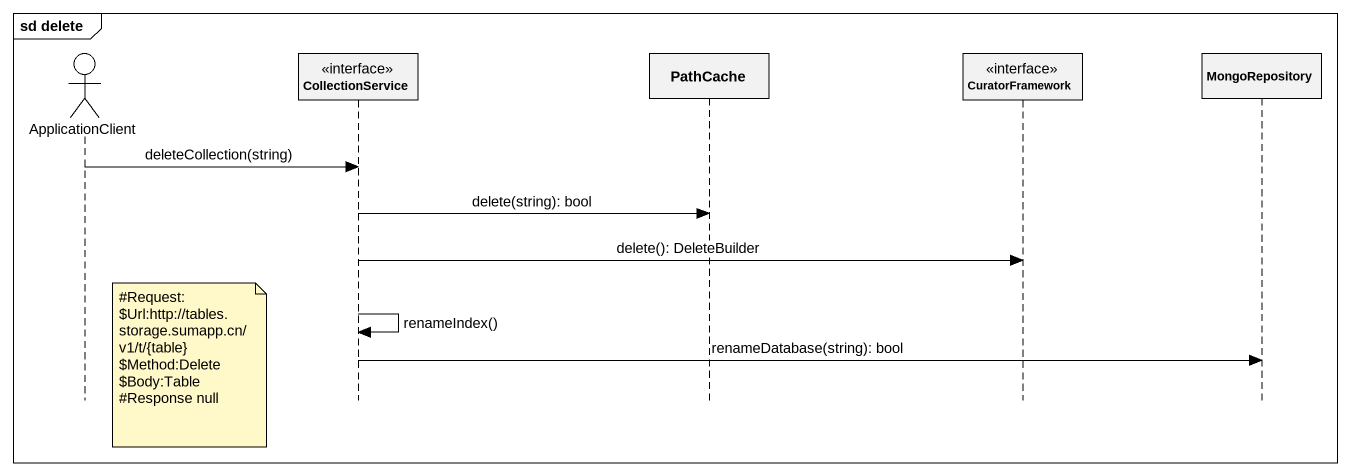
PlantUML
@startuml
mainframe sd delete
hide footbox
actor ApplicationClient
participant CollectionService <<interface>>
participant PathCache
participant CuratorFramework <<interface>>
participant MongoRepository

ApplicationClient -> CollectionService : deleteCollection(string)
CollectionService -> PathCache : delete(string): bool
CollectionService -> CuratorFramework : delete(): DeleteBuilder
CollectionService -> CollectionService : renameIndex()
CollectionService -> MongoRepository : renameDatabase(string): bool
note right of ApplicationClient
  #Request:
  ~$Url:http://tables.storage.sumapp.cn/v1/t/{table}
  ~$Method:Delete
  ~$Body:Table
  #Response null
end note
@enduml
